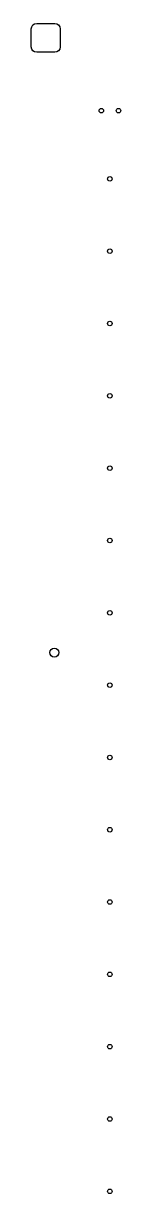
# Model space of a CAD drawing. Header units: millimetres. Extents: x -44 to 6, y -264 to 383.
import ezdxf

# ---------------------------------------------------------------- set-up
doc = ezdxf.new("R2010")
doc.units = ezdxf.units.MM
doc.header["$MEASUREMENT"] = 0
doc.layers.add('DEFAULT', color=7, linetype='Continuous')

msp = doc.modelspace()

# ---------------------------------------------------------------- linework, layer by layer
at = {"layer": 'DEFAULT'}
for centre, radius in [((-4.75, 334.7), 1.25), ((4.75, 334.7), 1.25), ((-0.01, 297), 1.25), ((-0.01, 257), 1.25), ((-0.01, 217), 1.25), ((-0.01, 177), 1.25), ((-0.01, 137), 1.25), ((-0.01, 97), 1.25), ((-0.01, 57), 1.25), ((-30.71, 35), 2.5), ((-0.01, 17), 1.25), ((-0.01, -23), 1.25), ((-0.01, -63), 1.25), ((-0.01, -103), 1.25), ((-0.01, -143), 1.25), ((-0.01, -183), 1.25), ((-0.01, -223), 1.25), ((-0.01, -263), 1.25)]:
    msp.add_circle(centre, radius, dxfattribs=at)
msp.add_open_spline([(-40.51, 367), (-37.18, 367), (-33.85, 367), (-30.51, 367), (-28.85, 367), (-27.51, 368.34), (-27.51, 370), (-27.51, 373.33), (-27.51, 376.67), (-27.51, 380), (-27.51, 381.66), (-28.85, 383), (-30.51, 383), (-33.85, 383), (-37.18, 383), (-40.51, 383), (-42.17, 383), (-43.51, 381.66), (-43.51, 380), (-43.51, 376.67), (-43.51, 373.33), (-43.51, 370), (-43.51, 368.34), (-42.17, 367), (-40.51, 367)], degree=3, knots=[0, 0, 0, 0, 10, 10, 10, 14.710476, 14.710476, 14.710476, 24.710476, 24.710476, 24.710476, 29.420952, 29.420952, 29.420952, 39.420952, 39.420952, 39.420952, 44.131428, 44.131428, 44.131428, 54.131428, 54.131428, 54.131428, 58.841904, 58.841904, 58.841904, 58.841904], dxfattribs=at)

doc.saveas('drawing.dxf')
